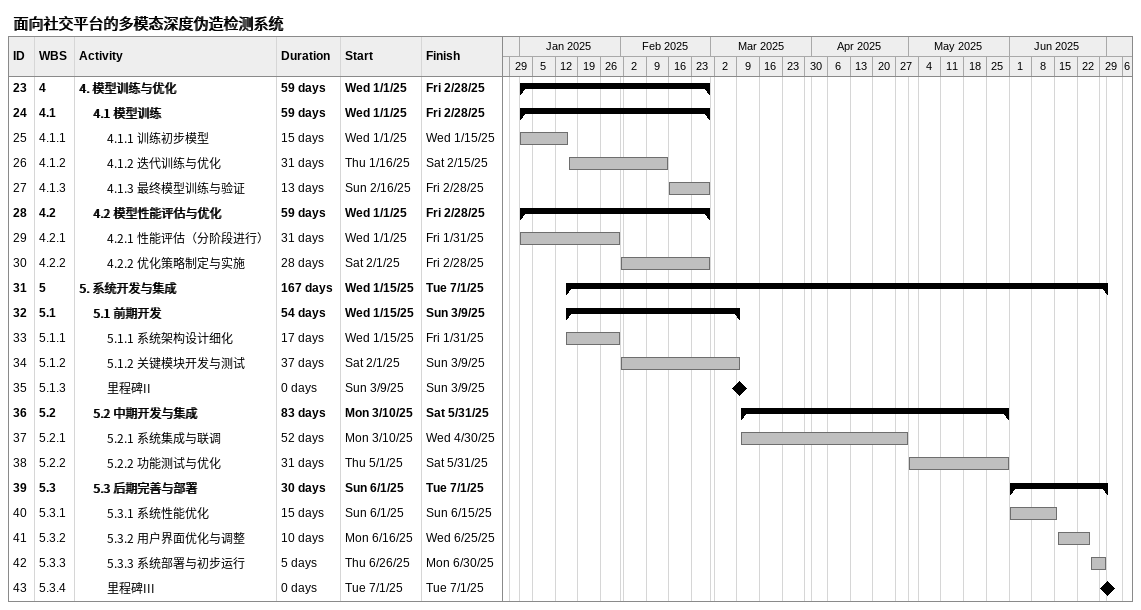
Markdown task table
面向社交平台的多模态深度伪造检测系统

| ID | WBS | Task | Duration | Start | Finish |
|---|---|---|---|---|---|
| 23 | 4 | **4. 模型训练与优化** | 59d | 2025-01-01 | 2025-02-28 |
| 24 | 4.1 | **4.1 模型训练** | 59d | 2025-01-01 | 2025-02-28 |
| 25 | 4.1.1 | 4.1.1 训练初步模型 | 15d | 2025-01-01 | 2025-01-15 |
| 26 | 4.1.2 | 4.1.2 迭代训练与优化 | 31d | 2025-01-16 | 2025-02-15 |
| 27 | 4.1.3 | 4.1.3 最终模型训练与验证 | 13d | 2025-02-16 | 2025-02-28 |
| 28 | 4.2 | **4.2 模型性能评估与优化** | 59d | 2025-01-01 | 2025-02-28 |
| 29 | 4.2.1 | 4.2.1 性能评估（分阶段进行） | 31d | 2025-01-01 | 2025-01-31 |
| 30 | 4.2.2 | 4.2.2 优化策略制定与实施 | 28d | 2025-02-01 | 2025-02-28 |
| 31 | 5 | **5. 系统开发与集成** | 167d | 2025-01-15 | 2025-07-01 |
| 32 | 5.1 | **5.1 前期开发** | 54d | 2025-01-15 | 2025-03-09 |
| 33 | 5.1.1 | 5.1.1 系统架构设计细化 | 17d | 2025-01-15 | 2025-01-31 |
| 34 | 5.1.2 | 5.1.2 关键模块开发与测试 | 37d | 2025-02-01 | 2025-03-09 |
| 35 | 5.1.3 | 里程碑II | 0d | 2025-03-09 | 2025-03-09 |
| 36 | 5.2 | **5.2 中期开发与集成** | 83d | 2025-03-10 | 2025-05-31 |
| 37 | 5.2.1 | 5.2.1 系统集成与联调 | 52d | 2025-03-10 | 2025-04-30 |
| 38 | 5.2.2 | 5.2.2 功能测试与优化 | 31d | 2025-05-01 | 2025-05-31 |
| 39 | 5.3 | **5.3 后期完善与部署** | 30d | 2025-06-01 | 2025-07-01 |
| 40 | 5.3.1 | 5.3.1 系统性能优化 | 15d | 2025-06-01 | 2025-06-15 |
| 41 | 5.3.2 | 5.3.2 用户界面优化与调整 | 10d | 2025-06-16 | 2025-06-25 |
| 42 | 5.3.3 | 5.3.3 系统部署与初步运行 | 5d | 2025-06-26 | 2025-06-30 |
| 43 | 5.3.4 | 里程碑III | 0d | 2025-07-01 | 2025-07-01 |
